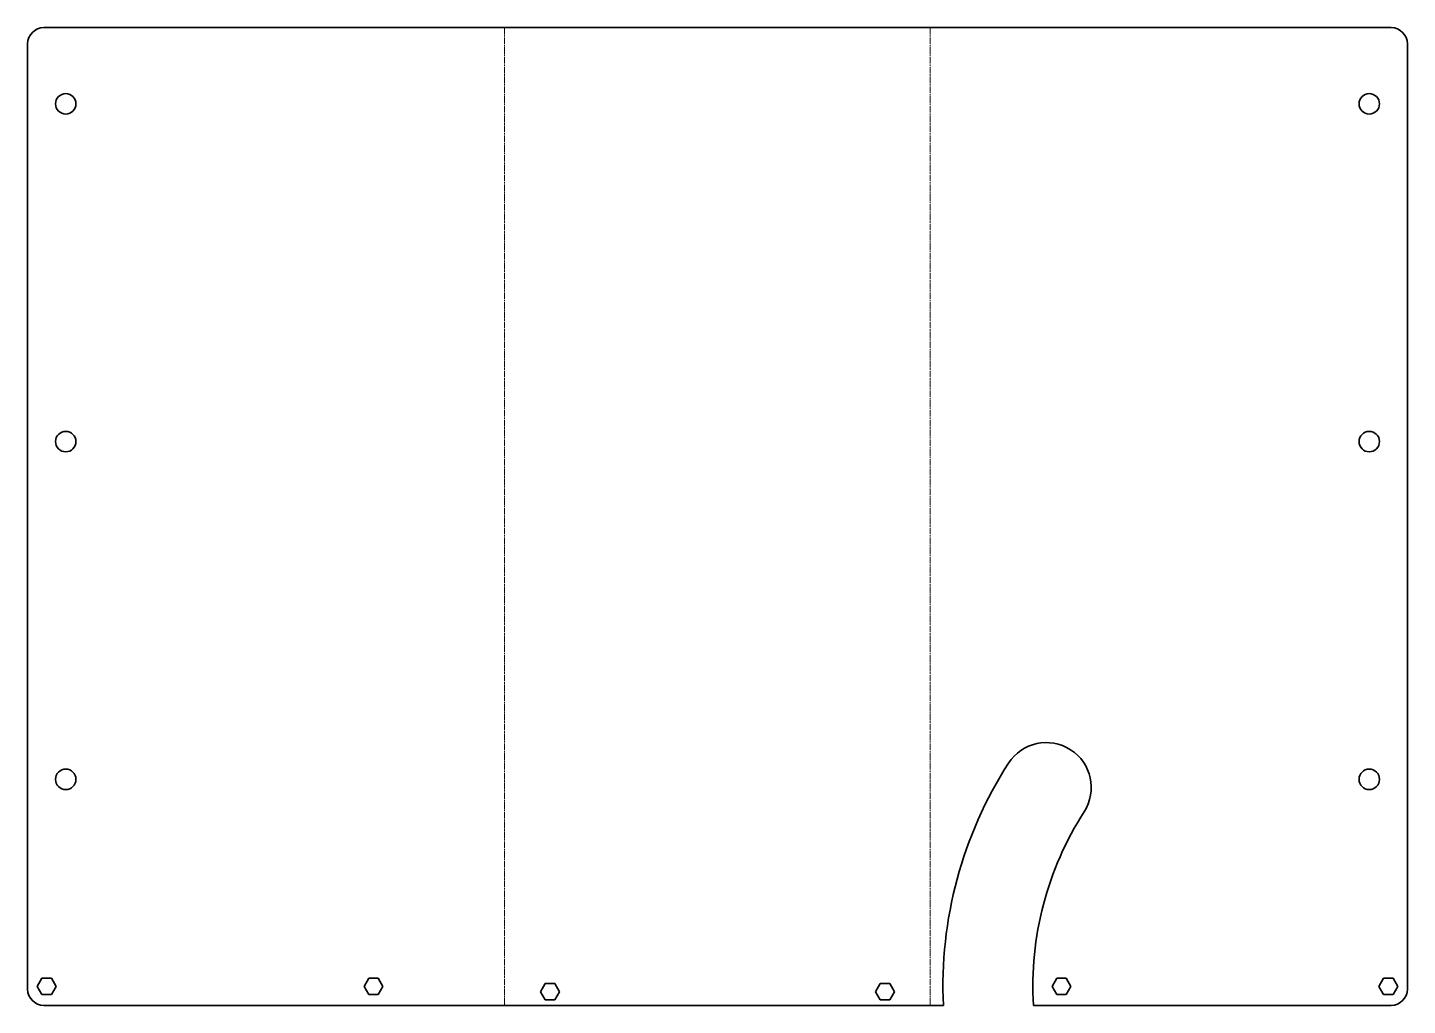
# Model space of a CAD drawing. Header units: inches. Extents: x 0 to 507, y 0 to 359.
import ezdxf

# ---------------------------------------------------------------- set-up
doc = ezdxf.new("R2010")
doc.units = ezdxf.units.IN
doc.header["$MEASUREMENT"] = 0
doc.linetypes.add('Chain', pattern=[13.68, 9.12, -1.14, 2.28, -1.14])
doc.layers.add('SIMUMAK Bend Centerline (ISO)', color=7, linetype='Chain', lineweight=9)
doc.layers.add('SIMUMAK Visible (ISO)', color=7, linetype='Continuous', lineweight=35)

# ---------------------------------------------------------------- blocks, each defined once
blk = doc.blocks.new('CD-INJOY-30-PAPE-01_Sheet_CD-INJOY-30-PAPE-01 (desplegada)')
at = {"layer": 'SIMUMAK Bend Centerline (ISO)', "ltscale": 0.263158}
for p, q in [((-78.13, 179.5), (-78.13, -179.5)), ((78.13, 179.5), (78.13, -179.5))]:
    blk.add_line(p, q, dxfattribs=at)
at = {"layer": 'SIMUMAK Visible (ISO)'}
for p, q in [((-247.26, 179.5), (247.26, 179.5)), ((-253.26, 173.5), (-253.26, -173.5)), ((253.26, -173.5), (253.26, 173.5)), ((-249.73, -172.5), (-247.99, -169.5)), ((-247.99, -169.5), (-244.53, -169.5)), ((-244.53, -169.5), (-242.8, -172.5)), ((-129.73, -172.5), (-127.99, -169.5)), ((-127.99, -169.5), (-124.53, -169.5)), ((-124.53, -169.5), (-122.8, -172.5)), ((-64.96, -174.5), (-63.23, -171.5)), ((-63.23, -171.5), (-59.77, -171.5)), ((-59.77, -171.5), (-58.04, -174.5)), ((58.04, -174.5), (59.77, -171.5)), ((59.77, -171.5), (63.23, -171.5)), ((63.23, -171.5), (64.96, -174.5)), ((122.8, -172.5), (124.53, -169.5)), ((124.53, -169.5), (127.99, -169.5)), ((127.99, -169.5), (129.73, -172.5)), ((242.8, -172.5), (244.53, -169.5)), ((244.53, -169.5), (247.99, -169.5)), ((247.99, -169.5), (249.73, -172.5)), ((-247.99, -175.5), (-249.73, -172.5)), ((-244.53, -175.5), (-247.99, -175.5)), ((-242.8, -172.5), (-244.53, -175.5)), ((-127.99, -175.5), (-129.73, -172.5)), ((-124.53, -175.5), (-127.99, -175.5)), ((-122.8, -172.5), (-124.53, -175.5)), ((-63.23, -177.5), (-64.96, -174.5)), ((-58.04, -174.5), (-59.77, -177.5)), ((59.77, -177.5), (58.04, -174.5)), ((64.96, -174.5), (63.23, -177.5)), ((124.53, -175.5), (122.8, -172.5)), ((127.99, -175.5), (124.53, -175.5)), ((129.73, -172.5), (127.99, -175.5)), ((244.53, -175.5), (242.8, -172.5)), ((247.99, -175.5), (244.53, -175.5)), ((249.73, -172.5), (247.99, -175.5)), ((-247.26, -179.5), (82.92, -179.5)), ((-59.77, -177.5), (-63.23, -177.5)), ((63.23, -177.5), (59.77, -177.5)), ((247.26, -179.5), (115.97, -179.5))]:
    blk.add_line(p, q, dxfattribs=at)
for centre in [(-239.26, 151.5), (239.26, 151.5), (-239.26, 27.5), (239.26, 27.5), (-239.26, -96.5), (239.26, -96.5)]:
    blk.add_circle(centre, 3.75, dxfattribs=at)
at = {"layer": 'SIMUMAK Visible (ISO)', "extrusion": (0, 0, -1)}
for centre, radius, start, end in [((247.26, 173.5), 6, 360, 90), ((-247.26, 173.5), 6, 90, 180), ((-120.7, -99.5), 16.5, 32.7341, 212.7341), ((-234.26, -172.5), 151.5, 357.3517, 32.7341), ((247.26, -173.5), 6, 270, 0), ((-247.26, -173.5), 6, 180, 270)]:
    blk.add_arc(centre, radius, start, end, dxfattribs=at)
at = {"layer": 'SIMUMAK Visible (ISO)'}
blk.add_arc((234.26, -172.5), 118.5, 147.2659, 183.3865, dxfattribs=at)

msp = doc.modelspace()

# ---------------------------------------------------------------- block references
msp.add_blockref('CD-INJOY-30-PAPE-01_Sheet_CD-INJOY-30-PAPE-01 (desplegada)', (253.26, 179.5))

doc.saveas('drawing.dxf')
